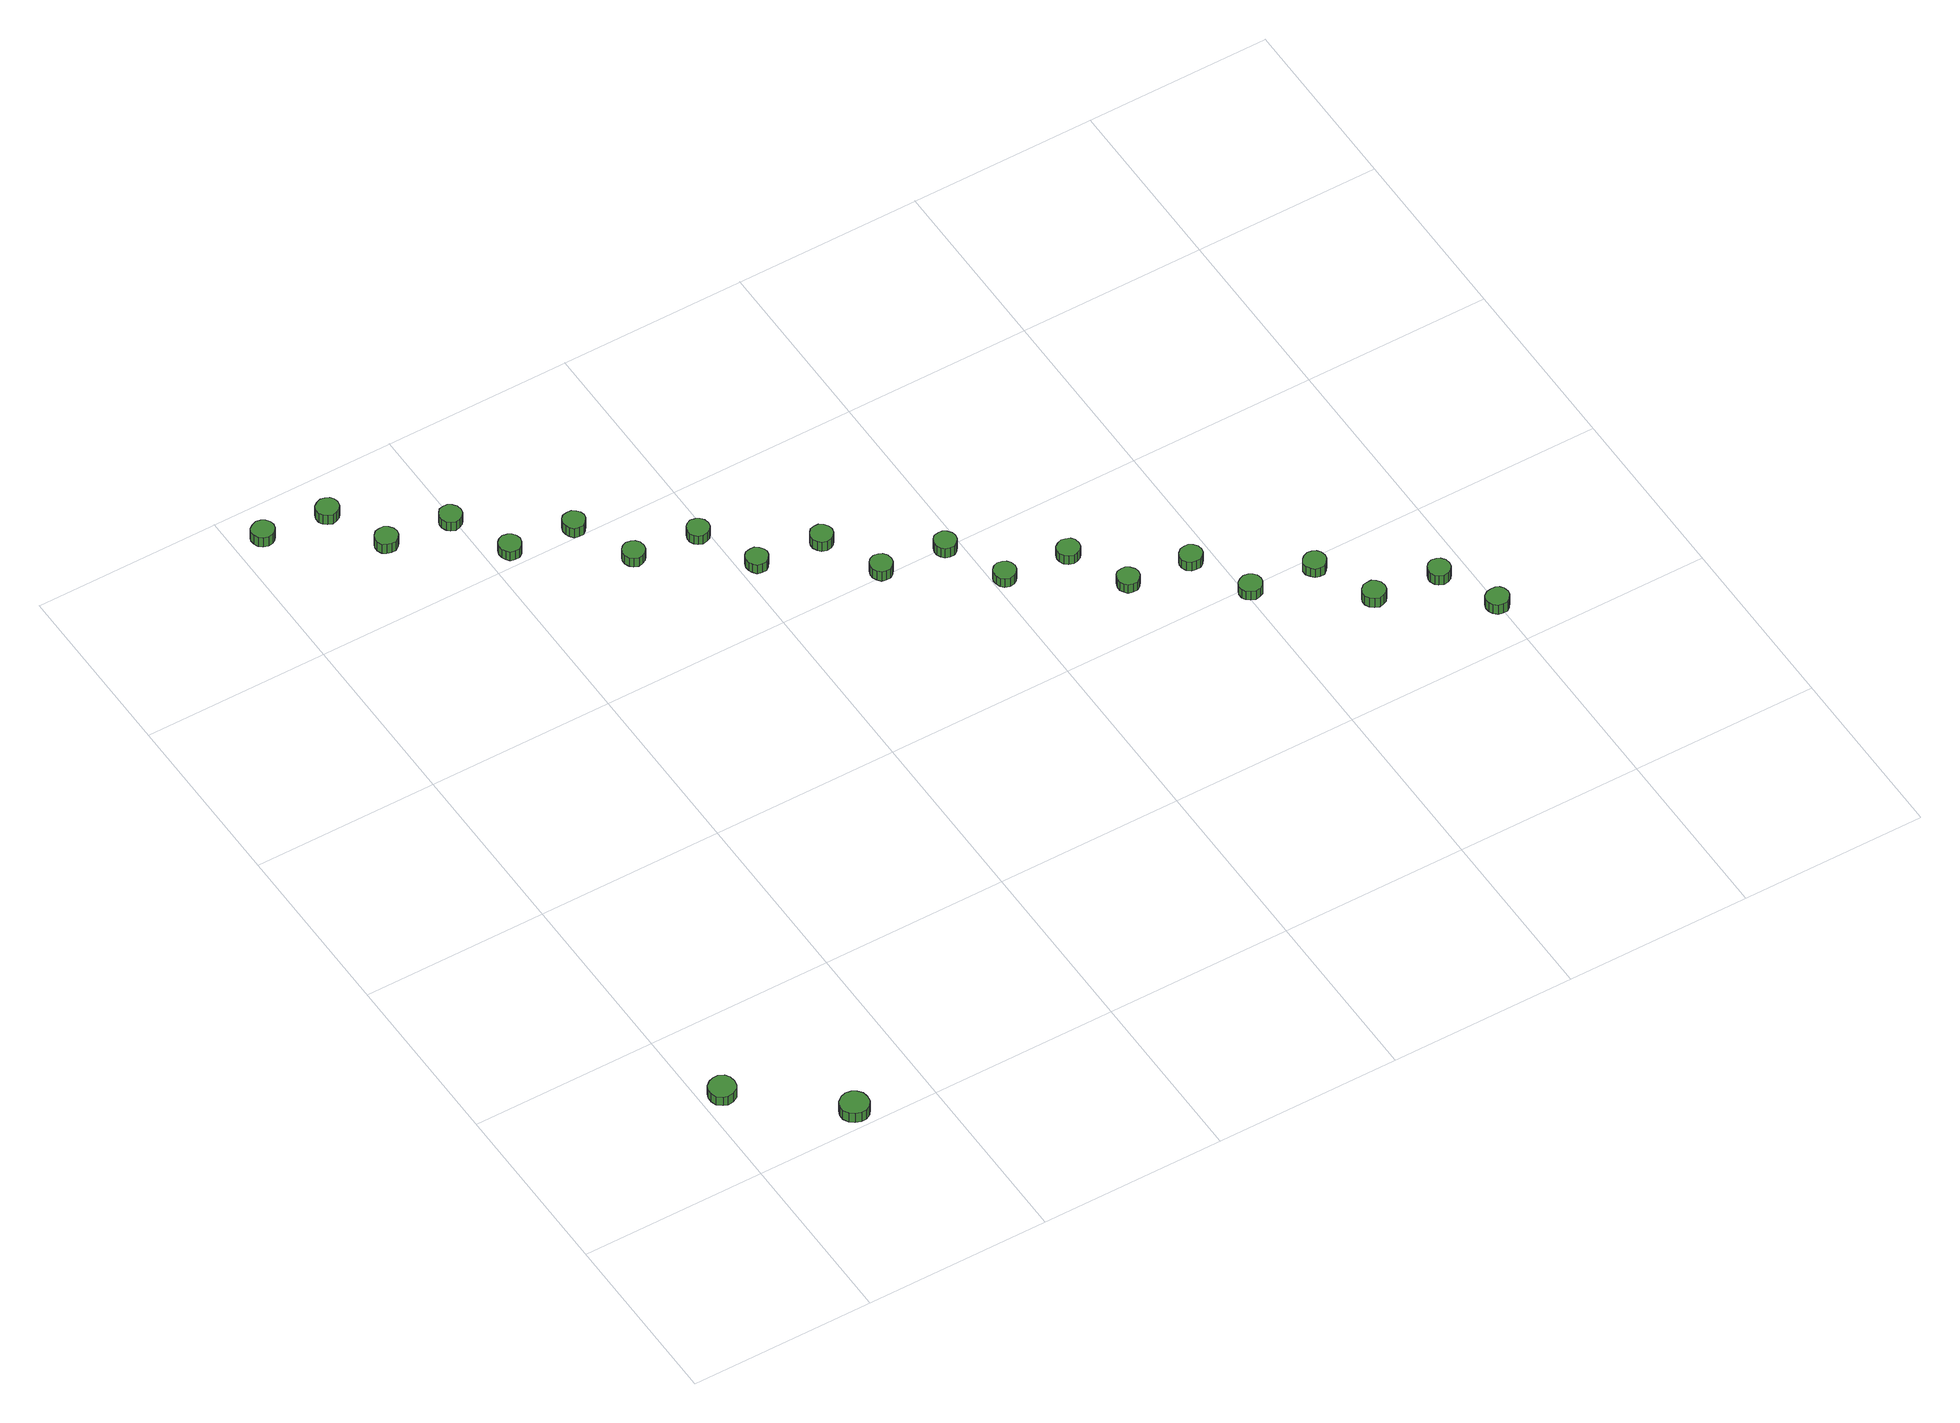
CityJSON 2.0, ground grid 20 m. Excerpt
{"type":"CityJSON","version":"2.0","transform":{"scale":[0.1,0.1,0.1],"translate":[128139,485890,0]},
"CityObjects":{
"tree1":{"type":"SolitaryVegetationObject","attributes":{"function":"something"},"geometry":[{"type":"MultiSurface","lod":"1","boundaries":[[[0,1,2,3,4,5,6,7,8,9,10,11,12,13,14]],[[15,16,17,18,19,20,21,22,23,24,25,26,27,28,29]],[[0,29,28,1]],[[1,28,27,2]],[[2,27,26,3]],[[3,26,25,4]],[[4,25,24,5]],[[5,24,23,6]],[[6,23,22,7]],[[7,22,21,8]],[[8,21,20,9]],[[9,20,19,10]],[[10,19,18,11]],[[11,18,17,12]],[[12,17,16,13]],[[13,16,15,14]],[[14,15,29,0]]]}]},
"tree2":{"type":"SolitaryVegetationObject","attributes":{"function":"something"},"geometry":[{"type":"MultiSurface","lod":"1","boundaries":[[[30,31,32,33,34,35,36,37,38,39,40,41,42,43,44]],[[45,46,47,48,49,50,51,52,53,54,55,56,57,58,59]],[[30,59,58,31]],[[31,58,57,32]],[[32,57,56,33]],[[33,56,55,34]],[[34,55,54,35]],[[35,54,53,36]],[[36,53,52,37]],[[37,52,51,38]],[[38,51,50,39]],[[39,50,49,40]],[[40,49,48,41]],[[41,48,47,42]],[[42,47,46,43]],[[43,46,45,44]],[[44,45,59,30]]]}]},
"tree3":{"type":"SolitaryVegetationObject","attributes":{"function":"something"},"geometry":[{"type":"MultiSurface","lod":"1","boundaries":[[[60,61,62,63,64,65,66,67,68,69,70,71,72,73,74]],[[75,76,77,78,79,80,81,82,83,84,85,86,87,88,89]],[[60,89,88,61]],[[61,88,87,62]],[[62,87,86,63]],[[63,86,85,64]],[[64,85,84,65]],[[65,84,83,66]],[[66,83,82,67]],[[67,82,81,68]],[[68,81,80,69]],[[69,80,79,70]],[[70,79,78,71]],[[71,78,77,72]],[[72,77,76,73]],[[73,76,75,74]],[[74,75,89,60]]]}]},
"tree4":{"type":"SolitaryVegetationObject","attributes":{"function":"something"},"geometry":[{"type":"MultiSurface","lod":"1","boundaries":[[[90,91,92,93,94,95,96,97,98,99,100,101,102,103,104]],[[105,106,107,108,109,110,111,112,113,114,115,116,117,118,119]],[[90,119,118,91]],[[91,118,117,92]],[[92,117,116,93]],[[93,116,115,94]],[[94,115,114,95]],[[95,114,113,96]],[[96,113,112,97]],[[97,112,111,98]],[[98,111,110,99]],[[99,110,109,100]],[[100,109,108,101]],[[101,108,107,102]],[[102,107,106,103]],[[103,106,105,104]],[[104,105,119,90]]]}]},
"tree5":{"type":"SolitaryVegetationObject","attributes":{"function":"something"},"geometry":[{"type":"MultiSurface","lod":"1","boundaries":[[[120,121,122,123,124,125,126,127,128,129,130,131,132,133,134]],[[135,136,137,138,139,140,141,142,143,144,145,146,147,148,149]],[[120,149,148,121]],[[121,148,147,122]],[[122,147,146,123]],[[123,146,145,124]],[[124,145,144,125]],[[125,144,143,126]],[[126,143,142,127]],[[127,142,141,128]],[[128,141,140,129]],[[129,140,139,130]],[[130,139,138,131]],[[131,138,137,132]],[[132,137,136,133]],[[133,136,135,134]],[[134,135,149,120]]]}]},
"tree6":{"type":"SolitaryVegetationObject","attributes":{"function":"something"},"geometry":[{"type":"MultiSurface","lod":"1","boundaries":[[[150,151,152,153,154,155,156,157,158,159,160,161,162,163,164]],[[165,166,167,168,169,170,171,172,173,174,175,176,177,178,179]],[[150,179,178,151]],[[151,178,177,152]],[[152,177,176,153]],[[153,176,175,154]],[[154,175,174,155]],[[155,174,173,156]],[[156,173,172,157]],[[157,172,171,158]],[[158,171,170,159]],[[159,170,169,160]],[[160,169,168,161]],[[161,168,167,162]],[[162,167,166,163]],[[163,166,165,164]],[[164,165,179,150]]]}]},
"tree7":{"type":"SolitaryVegetationObject","attributes":{"function":"something"},"geometry":[{"type":"MultiSurface","lod":"1","boundaries":[[[180,181,182,183,184,185,186,187,188,189,190,191,192,193,194]],[[195,196,197,198,199,200,201,202,203,204,205,206,207,208,209]],[[180,209,208,181]],[[181,208,207,182]],[[182,207,206,183]],[[183,206,205,184]],[[184,205,204,185]],[[185,204,203,186]],[[186,203,202,187]],[[187,202,201,188]],[[188,201,200,189]],[[189,200,199,190]],[[190,199,198,191]],[[191,198,197,192]],[[192,197,196,193]],[[193,196,195,194]],[[194,195,209,180]]]}]},
"tree8":{"type":"SolitaryVegetationObject","attributes":{"function":"something"},"geometry":[{"type":"MultiSurface","lod":"1","boundaries":[[[210,211,212,213,214,215,216,217,218,219,220,221,222,223,224]],[[225,226,227,228,229,230,231,232,233,234,235,236,237,238,239]],[[210,239,238,211]],[[211,238,237,212]],[[212,237,236,213]],[[213,236,235,214]],[[214,235,234,215]],[[215,234,233,216]],[[216,233,232,217]],[[217,232,231,218]],[[218,231,230,219]],[[219,230,229,220]],[[220,229,228,221]],[[221,228,227,222]],[[222,227,226,223]],[[223,226,225,224]],[[224,225,239,210]]]}]},
"tree9":{"type":"SolitaryVegetationObject","attributes":{"function":"something"},"geometry":[{"type":"MultiSurface","lod":"1","boundaries":[[[240,241,242,243,244,245,246,247,248,249,250,251,252,253,254]],[[255,256,257,258,259,260,261,262,263,264,265,266,267,268,269]],[[240,269,268,241]],[[241,268,267,242]],[[242,267,266,243]],[[243,266,265,244]],[[244,265,264,245]],[[245,264,263,246]],[[246,263,262,247]],[[247,262,261,248]],[[248,261,260,249]],[[249,260,259,250]],[[250,259,258,251]],[[251,258,257,252]],[[252,257,256,253]],[[253,256,255,254]],[[254,255,269,240]]]}]},
"tree10":{"type":"SolitaryVegetationObject","attributes":{"function":"something"},"geometry":[{"type":"MultiSurface","lod":"1","boundaries":[[[270,271,272,273,274,275,276,277,278,279,280,281,282,283,284]],[[285,286,287,288,289,290,291,292,293,294,295,296,297,298,299]],[[270,299,298,271]],[[271,298,297,272]],[[272,297,296,273]],[[273,296,295,274]],[[274,295,294,275]],[[275,294,293,276]],[[276,293,292,277]],[[277,292,291,278]],[[278,291,290,279]],[[279,290,289,280]],[[280,289,288,281]],[[281,288,287,282]],[[282,287,286,283]],[[283,286,285,284]],[[284,285,299,270]]]}]},
"tree11":{"type":"SolitaryVegetationObject","attributes":{"function":"something"},"geometry":[{"type":"MultiSurface","lod":"1","boundaries":[[[300,301,302,303,304,305,306,307,308,309,310,311,312,313,314]],[[315,316,317,318,319,320,321,322,323,324,325,326,327,328,329]],[[300,329,328,301]],[[301,328,327,302]],[[302,327,326,303]],[[303,326,325,304]],[[304,325,324,305]],[[305,324,323,306]],[[306,323,322,307]],[[307,322,321,308]],[[308,321,320,309]],[[309,320,319,310]],[[310,319,318,311]],[[311,318,317,312]],[[312,317,316,313]],[[313,316,315,314]],[[314,315,329,300]]]}]},
"tree12":{"type":"SolitaryVegetationObject","attributes":{"function":"something"},"geometry":[{"type":"MultiSurface","lod":"1","boundaries":[[[330,331,332,333,334,335,336,337,338,339,340,341,342,343,344]],[[345,346,347,348,349,350,351,352,353,354,355,356,357,358,359]],[[330,359,358,331]],[[331,358,357,332]],[[332,357,356,333]],[[333,356,355,334]],[[334,355,354,335]],[[335,354,353,336]],[[336,353,352,337]],[[337,352,351,338]],[[338,351,350,339]],[[339,350,349,340]],[[340,349,348,341]],[[341,348,347,342]],[[342,347,346,343]],[[343,346,345,344]],[[344,345,359,330]]]}]},
"tree13":{"type":"SolitaryVegetationObject","attributes":{"function":"something"},"geometry":[{"type":"MultiSurface","lod":"1","boundaries":[[[360,361,362,363,364,365,366,367,368,369,370,371,372,373,374]],[[375,376,377,378,379,380,381,382,383,384,385,386,387,388,389]],[[360,389,388,361]],[[361,388,387,362]],[[362,387,386,363]],[[363,386,385,364]],[[364,385,384,365]],[[365,384,383,366]],[[366,383,382,367]],[[367,382,381,368]],[[368,381,380,369]],[[369,380,379,370]],[[370,379,378,371]],[[371,378,377,372]],[[372,377,376,373]],[[373,376,375,374]],[[374,375,389,360]]]}]},
"tree14":{"type":"SolitaryVegetationObject","attributes":{"function":"something"},"geometry":[{"type":"MultiSurface","lod":"1","boundaries":[[[390,391,392,393,394,395,396,397,398,399,400,401,402,403,404]],[[405,406,407,408,409,410,411,412,413,414,415,416,417,418,419]],[[390,419,418,391]],[[391,418,417,392]],[[392,417,416,393]],[[393,416,415,394]],[[394,415,414,395]],[[395,414,413,396]],[[396,413,412,397]],[[397,412,411,398]],[[398,411,410,399]],[[399,410,409,400]],[[400,409,408,401]],[[401,408,407,402]],[[402,407,406,403]],[[403,406,405,404]],[[404,405,419,390]]]}]},
"tree15":{"type":"SolitaryVegetationObject","attributes":{"function":"something"},"geometry":[{"type":"MultiSurface","lod":"1","boundaries":[[[420,421,422,423,424,425,426,427,428,429,430,431,432,433,434]],[[435,436,437,438,439,440,441,442,443,444,445,446,447,448,449]],[[420,449,448,421]],[[421,448,447,422]],[[422,447,446,423]],[[423,446,445,424]],[[424,445,444,425]],[[425,444,443,426]],[[426,443,442,427]],[[427,442,441,428]],[[428,441,440,429]],[[429,440,439,430]],[[430,439,438,431]],[[431,438,437,432]],[[432,437,436,433]],[[433,436,435,434]],[[434,435,449,420]]]}]},
"tree16":{"type":"SolitaryVegetationObject","attributes":{"function":"something"},"geometry":[{"type":"MultiSurface","lod":"1","boundaries":[[[450,451,452,453,454,455,456,457,458,459,460,461,462,463,464]],[[465,466,467,468,469,470,471,472,473,474,475,476,477,478,479]],[[450,479,478,451]],[[451,478,477,452]],[[452,477,476,453]],[[453,476,475,454]],[[454,475,474,455]],[[455,474,473,456]],[[456,473,472,457]],[[457,472,471,458]],[[458,471,470,459]],[[459,470,469,460]],[[460,469,468,461]],[[461,468,467,462]],[[462,467,466,463]],[[463,466,465,464]],[[464,465,479,450]]]}]},
"tree17":{"type":"SolitaryVegetationObject","attributes":{"function":"something"},"geometry":[{"type":"MultiSurface","lod":"1","boundaries":[[[480,481,482,483,484,485,486,487,488,489,490,491,492,493,494]],[[495,496,497,498,499,500,501,502,503,504,505,506,507,508,509]],[[480,509,508,481]],[[481,508,507,482]],[[482,507,506,483]],[[483,506,505,484]],[[484,505,504,485]],[[485,504,503,486]],[[486,503,502,487]],[[487,502,501,488]],[[488,501,500,489]],[[489,500,499,490]],[[490,499,498,491]],[[491,498,497,492]],[[492,497,496,493]],[[493,496,495,494]],[[494,495,509,480]]]}]},
"tree18":{"type":"SolitaryVegetationObject","attributes":{"function":"something"},"geometry":[{"type":"MultiSurface","lod":"1","boundaries":[[[510,511,512,513,514,515,516,517,518,519,520,521,522,523,524]],[[525,526,527,528,529,530,531,532,533,534,535,536,537,538,539]],[[510,539,538,511]],[[511,538,537,512]],[[512,537,536,513]],[[513,536,535,514]],[[514,535,534,515]],[[515,534,533,516]],[[516,533,532,517]],[[517,532,531,518]],[[518,531,530,519]],[[519,530,529,520]],[[520,529,528,521]],[[521,528,527,522]],[[522,527,526,523]],[[523,526,525,524]],[[524,525,539,510]]]}]},
"tree19":{"type":"SolitaryVegetationObject","attributes":{"function":"something"},"geometry":[{"type":"MultiSurface","lod":"1","boundaries":[[[540,541,542,543,544,545,546,547,548,549,550,551,552,553,554]],[[555,556,557,558,559,560,561,562,563,564,565,566,567,568,569]],[[540,569,568,541]],[[541,568,567,542]],[[542,567,566,543]],[[543,566,565,544]],[[544,565,564,545]],[[545,564,563,546]],[[546,563,562,547]],[[547,562,561,548]],[[548,561,560,549]],[[549,560,559,550]],[[550,559,558,551]],[[551,558,557,552]],[[552,557,556,553]],[[553,556,555,554]],[[554,555,569,540]]]}]},
"tree20":{"type":"SolitaryVegetationObject","attributes":{"function":"something"},"geometry":[{"type":"MultiSurface","lod":"1","boundaries":[[[570,571,572,573,574,575,576,577,578,579,580,581,582,583,584]],[[585,586,587,588,589,590,591,592,593,594,595,596,597,598,599]],[[570,599,598,571]],[[571,598,597,572]],[[572,597,596,573]],[[573,596,595,574]],[[574,595,594,575]],[[575,594,593,576]],[[576,593,592,577]],[[577,592,591,578]],[[578,591,590,579]],[[579,590,589,580]],[[580,589,588,581]],[[581,588,587,582]],[[582,587,586,583]],[[583,586,585,584]],[[584,585,599,570]]]}]},
"tree21":{"type":"SolitaryVegetationObject","attributes":{"function":"something"},"geometry":[{"type":"MultiSurface","lod":"1","boundaries":[[[600,601,602,603,604,605,606,607,608,609,610,611,612,613,614]],[[615,616,617,618,619,620,621,622,623,624,625,626,627,628,629]],[[600,629,628,601]],[[601,628,627,602]],[[602,627,626,603]],[[603,626,625,604]],[[604,625,624,605]],[[605,624,623,606]],[[606,623,622,607]],[[607,622,621,608]],[[608,621,620,609]],[[609,620,619,610]],[[610,619,618,611]],[[611,618,617,612]],[[612,617,616,613]],[[613,616,615,614]],[[614,615,629,600]]]}]},
"tree22":{"type":"SolitaryVegetationObject","attributes":{"function":"something"},"geometry":[{"type":"MultiSurface","lod":"1","boundaries":[[[630,631,632,633,634,635,636,637,638,639,640,641,642,643,644]],[[645,646,647,648,649,650,651,652,653,654,655,656,657,658,659]],[[630,659,658,631]],[[631,658,657,632]],[[632,657,656,633]],[[633,656,655,634]],[[634,655,654,635]],[[635,654,653,636]],[[636,653,652,637]],[[637,652,651,638]],[[638,651,650,639]],[[639,650,649,640]],[[640,649,648,641]],[[641,648,647,642]],[[642,647,646,643]],[[643,646,645,644]],[[644,645,659,630]]]}]},
"tree23":{"type":"SolitaryVegetationObject","attributes":{"function":"something"},"geometry":[{"type":"MultiSurface","lod":"1","boundaries":[[[660,661,662,663,664,665,666,667,668,669,670,671,672,673,674]],[[675,676,677,678,679,680,681,682,683,684,685,686,687,688,689]],[[660,689,688,661]],[[661,688,687,662]],[[662,687,686,663]],[[663,686,685,664]],[[664,685,684,665]],[[665,684,683,666]],[[666,683,682,667]],[[667,682,681,668]],[[668,681,680,669]],[[669,680,679,670]],[[670,679,678,671]],[[671,678,677,672]],[[672,677,676,673]],[[673,676,675,674]],[[674,675,689,660]]]}]}
},
"vertices":[
[36,106,18],[35,112,18],[32,117,18],[26,120,18],[20,120,18],[15,118,18],[10,114,18],[8,109,18],[8,103,18],[10,97,18],[15,93,18],[20,91,18],[26,92,18],[32,95,18],[35,100,18],[35,100,6],[32,95,6],[26,92,6],[20,91,6],[15,93,6],[10,97,6],[8,103,6],[8,109,6],[10,114,6],[15,118,6],[20,120,6],[26,120,6],[32,117,6],[35,112,6],[36,106,6],
[135,21,17],[134,27,17],[130,32,17],[125,35,17],[119,36,17],[113,34,17],[108,30,17],[105,24,17],[105,18,17],[108,12,17],[113,8,17],[119,6,17],[125,6,17],[130,9,17],[134,14,17],[134,14,4],[130,9,4],[125,6,4],[119,6,4],[113,8,4],[108,12,4],[105,18,4],[105,24,4],[108,30,4],[113,34,4],[119,36,4],[125,35,4],[130,32,4],[134,27,4],[135,21,4],
[42,959,19],[41,964,19],[38,968,19],[34,970,19],[29,971,19],[24,969,19],[20,966,19],[18,962,19],[18,957,19],[20,952,19],[24,949,19],[29,947,19],[34,948,19],[38,950,19],[41,954,19],[41,954,6],[38,950,6],[34,948,6],[29,947,6],[24,949,6],[20,952,6],[18,957,6],[18,962,6],[20,966,6],[24,969,6],[29,971,6],[34,970,6],[38,968,6],[41,964,6],[42,959,6],
[110,950,20],[109,955,20],[106,959,20],[102,961,20],[97,962,20],[92,960,20],[88,957,20],[86,952,20],[86,947,20],[88,943,20],[92,940,20],[97,938,20],[102,939,20],[106,941,20],[109,945,20],[109,945,7],[106,941,7],[102,939,7],[97,938,7],[92,940,7],[88,943,7],[86,947,7],[86,952,7],[88,957,7],[92,960,7],[97,962,7],[102,961,7],[106,959,7],[109,955,7],[110,950,7],
[139,888,19],[138,893,19],[135,897,19],[131,900,19],[126,900,19],[121,899,19],[117,895,19],[115,891,19],[115,886,19],[117,881,19],[121,878,19],[126,877,19],[131,877,19],[135,880,19],[138,884,19],[138,884,6],[135,880,6],[131,877,6],[126,877,6],[121,878,6],[117,881,6],[115,886,6],[115,891,6],[117,895,6],[121,899,6],[126,900,6],[131,900,6],[135,897,6],[138,893,6],[139,888,6],
[206,879,20],[205,884,20],[202,888,20],[198,891,20],[193,891,20],[188,890,20],[185,886,20],[183,882,20],[183,877,20],[185,872,20],[188,869,20],[193,867,20],[198,868,20],[202,870,20],[205,874,20],[205,874,8],[202,870,8],[198,868,8],[193,867,8],[188,869,8],[185,872,8],[183,877,8],[183,882,8],[185,886,8],[188,890,8],[193,891,8],[198,891,8],[202,888,8],[205,884,8],[206,879,8],
[235,817,19],[234,822,19],[231,826,19],[227,828,19],[222,829,19],[217,827,19],[214,824,19],[212,819,19],[212,814,19],[214,810,19],[217,806,19],[222,805,19],[227,805,19],[231,808,19],[234,812,19],[234,812,7],[231,808,7],[227,805,7],[222,805,7],[217,806,7],[214,810,7],[212,814,7],[212,819,7],[214,824,7],[217,827,7],[222,829,7],[227,828,7],[231,826,7],[234,822,7],[235,817,7],
[303,809,21],[302,813,21],[299,817,21],[295,820,21],[290,820,21],[285,819,21],[282,816,21],[280,811,21],[280,806,21],[282,802,21],[285,798,21],[290,797,21],[295,797,21],[299,800,21],[302,804,21],[302,804,8],[299,800,8],[295,797,8],[290,797,8],[285,798,8],[282,802,8],[280,806,8],[280,811,8],[282,816,8],[285,819,8],[290,820,8],[295,820,8],[299,817,8],[302,813,8],[303,809,8],
[332,746,19],[331,751,19],[328,755,19],[324,757,19],[319,758,19],[314,756,19],[311,753,19],[309,749,19],[309,744,19],[311,739,19],[314,736,19],[319,734,19],[324,735,19],[328,737,19],[331,741,19],[331,741,7],[328,737,7],[324,735,7],[319,734,7],[314,736,7],[311,739,7],[309,744,7],[309,749,7],[311,753,7],[314,756,7],[319,758,7],[324,757,7],[328,755,7],[331,751,7],[332,746,7],
[400,737,20],[399,742,20],[396,746,20],[392,748,20],[387,749,20],[382,747,20],[379,744,20],[377,739,20],[377,734,20],[379,730,20],[382,727,20],[387,725,20],[392,726,20],[396,728,20],[399,732,20],[399,732,8],[396,728,8],[392,726,8],[387,725,8],[382,727,8],[379,730,8],[377,734,8],[377,739,8],[379,744,8],[382,747,8],[387,749,8],[392,748,8],[396,746,8],[399,742,8],[400,737,8],
[429,676,19],[428,680,19],[425,684,19],[421,687,19],[416,687,19],[411,686,19],[408,683,19],[406,678,19],[406,673,19],[408,669,19],[411,665,19],[416,664,19],[421,664,19],[425,667,19],[428,671,19],[428,671,7],[425,667,7],[421,664,7],[416,664,7],[411,665,7],[408,669,7],[406,673,7],[406,678,7],[408,683,7],[411,686,7],[416,687,7],[421,687,7],[425,684,7],[428,680,7],[429,676,7],
[497,666,21],[496,671,21],[493,675,21],[489,678,21],[484,678,21],[479,677,21],[476,673,21],[474,669,21],[474,664,21],[476,659,21],[479,656,21],[484,654,21],[489,655,21],[493,657,21],[496,661,21],[496,661,8],[493,657,8],[489,655,8],[484,654,8],[479,656,8],[476,659,8],[474,664,8],[474,669,8],[476,673,8],[479,677,8],[484,678,8],[489,678,8],[493,675,8],[496,671,8],[497,666,8],
[526,604,20],[525,609,20],[522,613,20],[518,615,20],[513,616,20],[508,614,20],[505,611,20],[503,606,20],[503,601,20],[505,597,20],[508,593,20],[513,592,20],[518,592,20],[522,595,20],[525,599,20],[525,599,7],[522,595,7],[518,592,7],[513,592,7],[508,593,7],[505,597,7],[503,601,7],[503,606,7],[505,611,7],[508,614,7],[513,616,7],[518,615,7],[522,613,7],[525,609,7],[526,604,7],
[594,596,21],[593,600,21],[590,604,21],[586,607,21],[581,607,21],[576,606,21],[573,603,21],[571,598,21],[571,593,21],[573,589,21],[576,585,21],[581,584,21],[586,584,21],[590,587,21],[593,591,21],[593,591,8],[590,587,8],[586,584,8],[581,584,8],[576,585,8],[573,589,8],[571,593,8],[571,598,8],[573,603,8],[576,606,8],[581,607,8],[586,607,8],[590,604,8],[593,600,8],[594,596,8],
[623,533,19],[622,538,19],[619,542,19],[615,544,19],[610,545,19],[605,543,19],[602,540,19],[600,536,19],[600,531,19],[602,526,19],[605,523,19],[610,521,19],[615,522,19],[619,524,19],[622,528,19],[622,528,7],[619,524,7],[615,522,7],[610,521,7],[605,523,7],[602,526,7],[600,531,7],[600,536,7],[602,540,7],[605,543,7],[610,545,7],[615,544,7],[619,542,7],[622,538,7],[623,533,7],
[691,525,20],[690,530,20],[687,534,20],[682,536,20],[678,537,20],[673,535,20],[669,532,20],[667,527,20],[667,523,20],[669,518,20],[673,515,20],[678,513,20],[682,514,20],[687,516,20],[690,520,20],[690,520,8],[687,516,8],[682,514,8],[678,513,8],[673,515,8],[669,518,8],[667,523,8],[667,527,8],[669,532,8],[673,535,8],[678,537,8],[682,536,8],[687,534,8],[690,530,8],[691,525,8],
[720,463,20],[719,467,20],[716,471,20],[712,474,20],[707,474,20],[702,473,20],[699,470,20],[697,465,20],[697,460,20],[699,456,20],[702,452,20],[707,451,20],[712,451,20],[716,454,20],[719,458,20],[719,458,8],[716,454,8],[712,451,8],[707,451,8],[702,452,8],[699,456,8],[697,460,8],[697,465,8],[699,470,8],[702,473,8],[707,474,8],[712,474,8],[716,471,8],[719,467,8],[720,463,8],
[787,454,21],[786,459,21],[783,463,21],[779,466,21],[774,466,21],[769,465,21],[765,461,21],[763,457,21],[763,452,21],[765,447,21],[769,444,21],[774,443,21],[779,443,21],[783,446,21],[786,450,21],[786,450,9],[783,446,9],[779,443,9],[774,443,9],[769,444,9],[765,447,9],[763,452,9],[763,457,9],[765,461,9],[769,465,9],[774,466,9],[779,466,9],[783,463,9],[786,459,9],[787,454,9],
[816,392,20],[815,397,20],[812,401,20],[808,403,20],[803,404,20],[798,402,20],[794,399,20],[792,394,20],[792,389,20],[794,385,20],[798,382,20],[803,380,20],[808,381,20],[812,383,20],[815,387,20],[815,387,8],[812,383,8],[808,381,8],[803,380,8],[798,382,8],[794,385,8],[792,389,8],[792,394,8],[794,399,8],[798,402,8],[803,404,8],[808,403,8],[812,401,8],[815,397,8],[816,392,8],
[884,384,21],[883,389,21],[880,393,21],[876,395,21],[871,396,21],[866,394,21],[863,391,21],[860,386,21],[860,381,21],[863,377,21],[866,373,21],[871,372,21],[876,372,21],[880,375,21],[883,379,21],[883,379,9],[880,375,9],[876,372,9],[871,372,9],[866,373,9],[863,377,9],[860,381,9],[860,386,9],[863,391,9],[866,394,9],[871,396,9],[876,395,9],[880,393,9],[883,389,9],[884,384,9],
[913,321,20],[912,326,20],[909,330,20],[905,333,20],[900,333,20],[895,332,20],[891,328,20],[889,324,20],[889,319,20],[891,314,20],[895,311,20],[900,309,20],[905,310,20],[909,312,20],[912,316,20],[912,316,7],[909,312,7],[905,310,7],[900,309,7],[895,311,7],[891,314,7],[889,319,7],[889,324,7],[891,328,7],[895,332,7],[900,333,7],[905,333,7],[909,330,7],[912,326,7],[913,321,7],
[981,312,21],[980,317,21],[977,321,21],[973,323,21],[968,324,21],[963,322,21],[960,319,21],[958,314,21],[958,310,21],[960,305,21],[963,302,21],[968,300,21],[973,301,21],[977,303,21],[980,307,21],[980,307,8],[977,303,8],[973,301,8],[968,300,8],[963,302,8],[960,305,8],[958,310,8],[958,314,8],[960,319,8],[963,322,8],[968,324,8],[973,323,8],[977,321,8],[980,317,8],[981,312,8],
[1010,251,20],[1009,256,20],[1006,260,20],[1002,262,20],[997,262,20],[992,261,20],[988,258,20],[986,253,20],[986,248,20],[988,244,20],[992,240,20],[997,239,20],[1002,239,20],[1006,242,20],[1009,246,20],[1009,246,7],[1006,242,7],[1002,239,7],[997,239,7],[992,240,7],[988,244,7],[986,248,7],[986,253,7],[988,258,7],[992,261,7],[997,262,7],[1002,262,7],[1006,260,7],[1009,256,7],[1010,251,7]
]}
